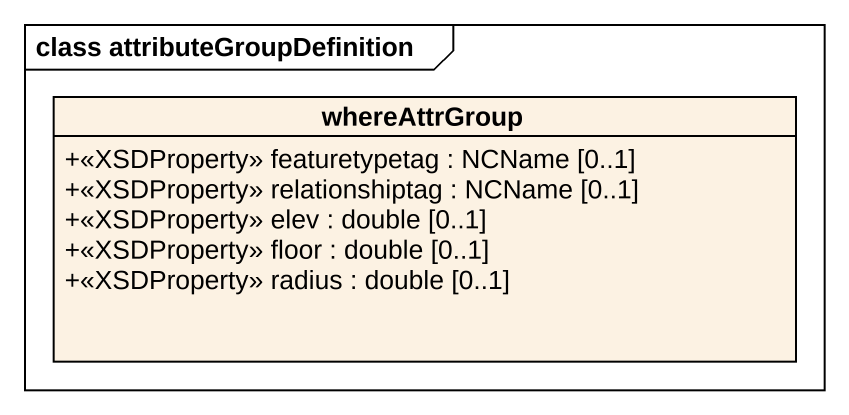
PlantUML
@startuml
mainframe class attributeGroupDefinition
hide circle
hide empty members
skinparam classAttributeIconSize 0
class whereAttrGroup {
  +<<XSDProperty>> featuretypetag : NCName [0..1]
  +<<XSDProperty>> relationshiptag : NCName [0..1]
  +<<XSDProperty>> elev : double [0..1]
  +<<XSDProperty>> floor : double [0..1]
  +<<XSDProperty>> radius : double [0..1]
}
@enduml
